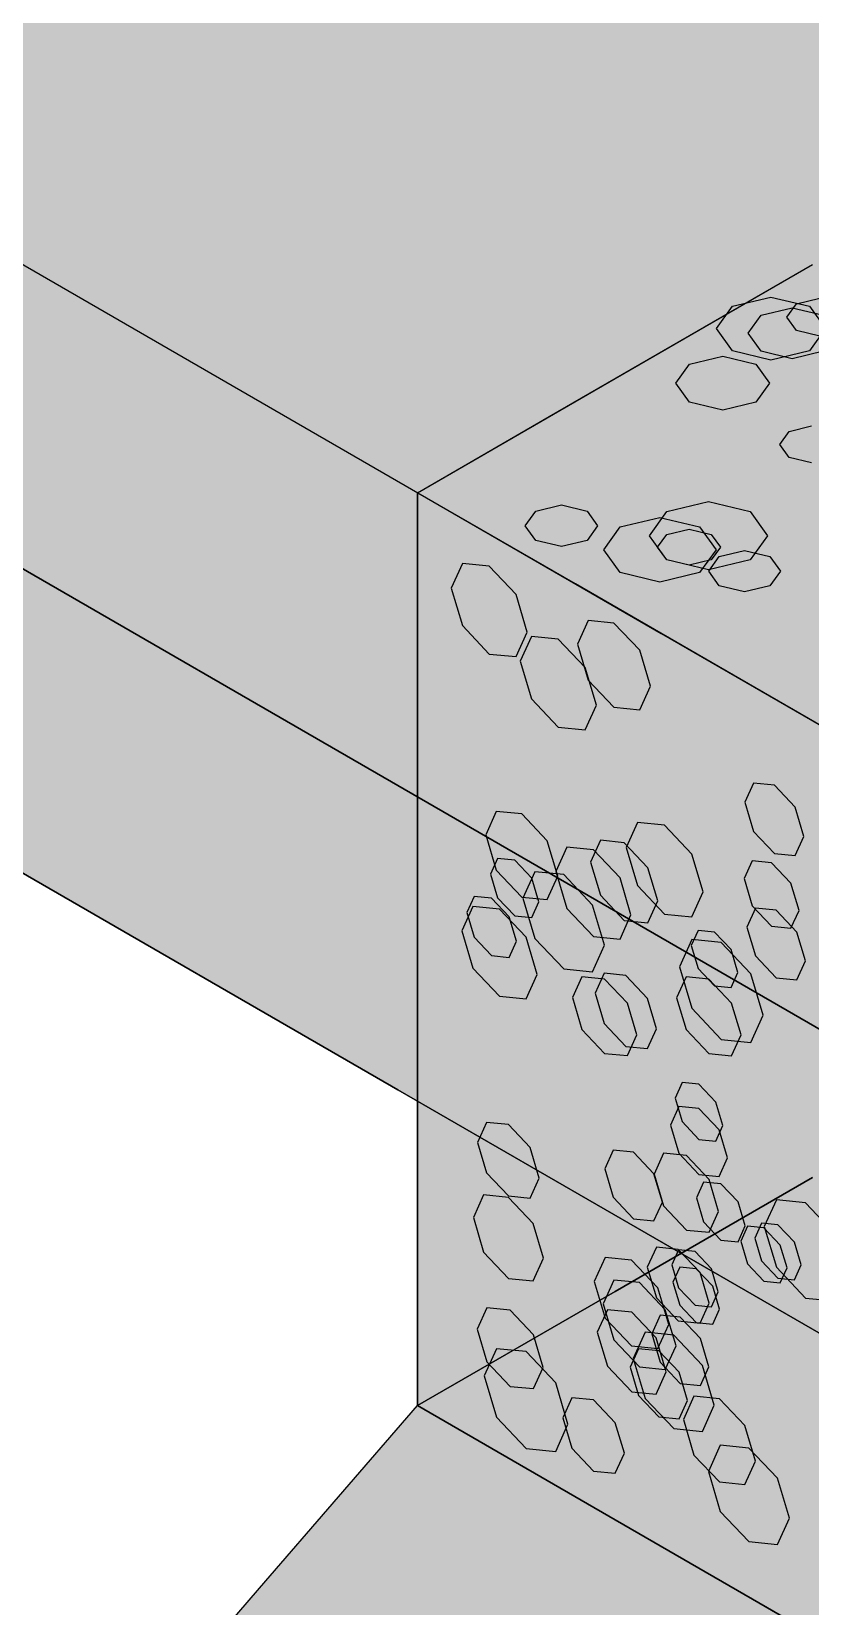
# Model space of a CAD drawing. Header units: metres. Extents: x 0 to 14.2, y 0 to 5.9.
# Drawn here: x 2.062 to 2.318, y 3.754 to 4.272 of the extents above; entities that cross this region are included whole.
import ezdxf

# ---------------------------------------------------------------- set-up
doc = ezdxf.new("R2010")
doc.units = ezdxf.units.M
doc.header["$LTSCALE"] = 0.25
doc.layers.add('ISO-ARISTAS', color=8, linetype='CONTINUOUS')
doc.layers.add('ISO-CONCRETO-SUP', color=254, linetype='CONTINUOUS', true_color=0xe8e8e8)

msp = doc.modelspace()

# ---------------------------------------------------------------- linework, layer by layer
at = {"layer": 'ISO-ARISTAS', "color": 250}
for p, q in [((2.01061, 4.22313), (2.26934, 4.07375)), ((2.01061, 4.22313), (2.26934, 4.07375)), ((2.25418, 4.1575), (2.31913, 4.195)), ((2.27583, 4.17), (2.31913, 4.195)), ((2.29276, 4.18127), (2.30544, 4.18431)), ((2.30544, 4.18431), (2.31812, 4.18127)), ((2.31387, 4.18211), (2.32155, 4.18395)), ((2.28751, 4.17395), (2.29276, 4.18127)), ((2.29793, 4.17241), (2.30218, 4.17834)), ((2.30218, 4.17834), (2.31244, 4.18079)), ((2.31069, 4.17768), (2.31387, 4.18211)), ((2.31387, 4.17325), (2.31069, 4.17768)), ((2.31244, 4.18079), (2.3227, 4.17834)), ((2.31812, 4.18127), (2.32338, 4.17395)), ((2.18274, 4.02375), (1.92401, 4.17313)), ((2.18274, 4.02375), (1.92401, 4.17313)), ((2.18274, 4.02375), (1.92401, 4.17313)), ((1.92401, 4.17313), (2.18274, 4.02375)), ((2.29276, 4.16663), (2.28751, 4.17395)), ((2.30218, 4.16649), (2.29793, 4.17241)), ((2.32155, 4.17141), (2.31387, 4.17325)), ((2.32338, 4.17395), (2.31812, 4.16663)), ((2.23253, 4.145), (2.27583, 4.17)), ((2.30544, 4.1636), (2.29276, 4.16663)), ((2.31812, 4.16663), (2.30544, 4.1636)), ((2.27419, 4.15598), (2.27869, 4.16227)), ((2.27869, 4.16227), (2.28958, 4.16487)), ((2.28958, 4.16487), (2.30046, 4.16227)), ((2.30046, 4.16227), (2.30496, 4.15598)), ((2.31244, 4.16403), (2.30218, 4.16649)), ((2.3227, 4.16649), (2.31244, 4.16403)), ((2.18923, 4.12), (2.25418, 4.1575)), ((2.27869, 4.1497), (2.27419, 4.15598)), ((2.30496, 4.15598), (2.30046, 4.1497)), ((2.28958, 4.1471), (2.27869, 4.1497)), ((2.30046, 4.1497), (2.28958, 4.1471)), ((2.18923, 4.12), (2.23253, 4.145)), ((2.31139, 4.14016), (2.31879, 4.14193)), ((2.30832, 4.13588), (2.31139, 4.14016)), ((2.31139, 4.13161), (2.30832, 4.13588)), ((2.31879, 4.12984), (2.31139, 4.13161)), ((2.18923, 4.045), (2.18923, 4.12)), ((2.24119, 4.09), (2.18923, 4.12)), ((2.24119, 4.09), (2.18923, 4.12)), ((2.18923, 4.12), (2.18923, 4.07)), ((2.22815, 4.11398), (2.23655, 4.11599)), ((2.23655, 4.11599), (2.24496, 4.11398)), ((2.27118, 4.11379), (2.2849, 4.11707)), ((2.2849, 4.11707), (2.29863, 4.11379)), ((2.22467, 4.10913), (2.22815, 4.11398)), ((2.24496, 4.11398), (2.24844, 4.10913)), ((2.25588, 4.10878), (2.26892, 4.1119)), ((2.2655, 4.10587), (2.27118, 4.11379)), ((2.26892, 4.1119), (2.28196, 4.10878)), ((2.29863, 4.11379), (2.30431, 4.10587)), ((2.22815, 4.10428), (2.22467, 4.10913)), ((2.24844, 4.10913), (2.24496, 4.10428)), ((2.25048, 4.10125), (2.25588, 4.10878)), ((2.27118, 4.09795), (2.2655, 4.10587)), ((2.26817, 4.1021), (2.27119, 4.10631)), ((2.27119, 4.10631), (2.27849, 4.10806)), ((2.27849, 4.10806), (2.28578, 4.10631)), ((2.28196, 4.10878), (2.28736, 4.10125)), ((2.28578, 4.10631), (2.2888, 4.1021)), ((2.30431, 4.10587), (2.29863, 4.09795)), ((2.23655, 4.10227), (2.22815, 4.10428)), ((2.24496, 4.10428), (2.23655, 4.10227)), ((2.25588, 4.09372), (2.25048, 4.10125)), ((2.27119, 4.0979), (2.26817, 4.1021)), ((2.28736, 4.10125), (2.28196, 4.09372)), ((2.2888, 4.1021), (2.28578, 4.0979)), ((2.28841, 4.09905), (2.29675, 4.10104)), ((2.29675, 4.10104), (2.30509, 4.09905)), ((2.20398, 4.09669), (2.20032, 4.08861)), ((2.2128, 4.09582), (2.20398, 4.09669)), ((2.22163, 4.0865), (2.2128, 4.09582)), ((2.2849, 4.09466), (2.27118, 4.09795)), ((2.27849, 4.09615), (2.27119, 4.0979)), ((2.28578, 4.0979), (2.27849, 4.09615)), ((2.29863, 4.09795), (2.2849, 4.09466)), ((2.28495, 4.09423), (2.28841, 4.09905)), ((2.28841, 4.08942), (2.28495, 4.09423)), ((2.30509, 4.09905), (2.30854, 4.09423)), ((2.30854, 4.09423), (2.30509, 4.08942)), ((2.29315, 4.06), (2.24119, 4.09)), ((2.29315, 4.06), (2.24119, 4.09)), ((2.26892, 4.0906), (2.25588, 4.09372)), ((2.28196, 4.09372), (2.26892, 4.0906)), ((2.29675, 4.08742), (2.28841, 4.08942)), ((2.30509, 4.08942), (2.29675, 4.08742)), ((2.20032, 4.08861), (2.20398, 4.07631)), ((2.22528, 4.0742), (2.22163, 4.0865)), ((2.20398, 4.07631), (2.2128, 4.06699)), ((2.22163, 4.06612), (2.22528, 4.0742)), ((2.24532, 4.078), (2.24181, 4.07025)), ((2.2538, 4.07717), (2.24532, 4.078)), ((2.26227, 4.06822), (2.2538, 4.07717)), ((2.26934, 4.07375), (2.52806, 3.92438)), ((2.26934, 4.07375), (2.52806, 3.92438)), ((2.18274, 3.92375), (1.92401, 4.07313)), ((1.92401, 4.07313), (2.18274, 3.92375)), ((2.18923, 4.07), (2.18923, 4.02)), ((2.22665, 4.07277), (2.22298, 4.06465)), ((2.23552, 4.07189), (2.22665, 4.07277)), ((2.24438, 4.06253), (2.23552, 4.07189)), ((2.24181, 4.07025), (2.24532, 4.05843)), ((2.2128, 4.06699), (2.22163, 4.06612)), ((2.22298, 4.06465), (2.22665, 4.05229)), ((2.26578, 4.05641), (2.26227, 4.06822)), ((2.24806, 4.05017), (2.24438, 4.06253)), ((2.24532, 4.05843), (2.2538, 4.04949)), ((2.34512, 4.03), (2.29315, 4.06)), ((2.34512, 4.03), (2.29315, 4.06)), ((2.26227, 4.04865), (2.26578, 4.05641)), ((2.22665, 4.05229), (2.23552, 4.04293)), ((2.24438, 4.04205), (2.24806, 4.05017)), ((2.2538, 4.04949), (2.26227, 4.04865)), ((2.18923, 3.97), (2.18923, 4.045)), ((2.23552, 4.04293), (2.24438, 4.04205)), ((2.44146, 3.87438), (2.18274, 4.02375)), ((2.44146, 3.87438), (2.18274, 4.02375)), ((2.44146, 3.87438), (2.18274, 4.02375)), ((2.18274, 4.02375), (2.44146, 3.87438)), ((2.29969, 4.02455), (2.29684, 4.01826)), ((2.30656, 4.02387), (2.29969, 4.02455)), ((2.31343, 4.01662), (2.30656, 4.02387)), ((2.18923, 4.02), (2.18923, 3.97)), ((2.29684, 4.01826), (2.29969, 4.00868)), ((2.31628, 4.00704), (2.31343, 4.01662)), ((2.21512, 4.01526), (2.21165, 4.0076)), ((2.22348, 4.01443), (2.21512, 4.01526)), ((2.23185, 4.0056), (2.22348, 4.01443)), ((2.2615, 4.01158), (2.2578, 4.00339)), ((2.27045, 4.0107), (2.2615, 4.01158)), ((2.21165, 4.0076), (2.21512, 3.99594)), ((2.2794, 4.00125), (2.27045, 4.0107)), ((2.29969, 4.00868), (2.30656, 4.00143)), ((2.31343, 4.00075), (2.31628, 4.00704)), ((2.23532, 3.99393), (2.23185, 4.0056)), ((2.23834, 4.00352), (2.23473, 3.99553)), ((2.24707, 4.00265), (2.23834, 4.00352)), ((2.24938, 4.00576), (2.24614, 3.9986)), ((2.2558, 3.99344), (2.24707, 4.00265)), ((2.25719, 4.00498), (2.24938, 4.00576)), ((2.265, 3.99673), (2.25719, 4.00498)), ((2.2578, 4.00339), (2.2615, 3.99092)), ((2.2831, 3.98878), (2.2794, 4.00125)), ((2.30656, 4.00143), (2.31343, 4.00075)), ((2.21556, 3.99979), (2.21324, 3.99466)), ((2.21512, 3.99594), (2.22348, 3.9871)), ((2.22117, 3.99923), (2.21556, 3.99979)), ((2.22677, 3.99332), (2.22117, 3.99923)), ((2.24614, 3.9986), (2.24938, 3.98771)), ((2.26824, 3.98584), (2.265, 3.99673)), ((2.29922, 3.99902), (2.29657, 3.99317)), ((2.30561, 3.99839), (2.29922, 3.99902)), ((2.312, 3.99164), (2.30561, 3.99839)), ((2.21324, 3.99466), (2.21556, 3.98685)), ((2.22779, 3.99546), (2.22386, 3.98677)), ((2.22909, 3.98551), (2.22677, 3.99332)), ((2.23728, 3.99452), (2.22779, 3.99546)), ((2.23185, 3.98627), (2.23532, 3.99393)), ((2.23473, 3.99553), (2.23834, 3.98336)), ((2.24678, 3.9845), (2.23728, 3.99452)), ((2.25941, 3.98128), (2.2558, 3.99344)), ((2.2615, 3.99092), (2.27045, 3.98148)), ((2.29657, 3.99317), (2.29922, 3.98426)), ((2.31465, 3.98273), (2.312, 3.99164)), ((2.2078, 3.98728), (2.20541, 3.98199)), ((2.21358, 3.98671), (2.2078, 3.98728)), ((2.21935, 3.98061), (2.21358, 3.98671)), ((2.21556, 3.98685), (2.22117, 3.98093)), ((2.22348, 3.9871), (2.23185, 3.98627)), ((2.22386, 3.98677), (2.22779, 3.97354)), ((2.22677, 3.98037), (2.22909, 3.98551)), ((2.24938, 3.98771), (2.25719, 3.97946)), ((2.265, 3.97869), (2.26824, 3.98584)), ((2.2794, 3.98059), (2.2831, 3.98878)), ((2.20747, 3.984), (2.20384, 3.97598)), ((2.20541, 3.98199), (2.2078, 3.97395)), ((2.21623, 3.98314), (2.20747, 3.984)), ((2.22499, 3.97389), (2.21623, 3.98314)), ((2.22174, 3.97257), (2.21935, 3.98061)), ((2.22117, 3.98093), (2.22677, 3.98037)), ((2.23834, 3.98336), (2.24707, 3.97415)), ((2.25071, 3.97127), (2.24678, 3.9845)), ((2.2558, 3.97329), (2.25941, 3.98128)), ((2.27045, 3.98148), (2.2794, 3.98059)), ((2.30032, 3.98349), (2.2975, 3.97725)), ((2.29922, 3.98426), (2.30561, 3.97751)), ((2.30713, 3.98281), (2.30032, 3.98349)), ((2.31394, 3.97562), (2.30713, 3.98281)), ((2.312, 3.97688), (2.31465, 3.98273)), ((2.20384, 3.97598), (2.20747, 3.96377)), ((2.25719, 3.97946), (2.265, 3.97869)), ((2.28148, 3.97613), (2.27924, 3.97117)), ((2.2869, 3.97559), (2.28148, 3.97613)), ((2.29232, 3.96988), (2.2869, 3.97559)), ((2.2975, 3.97725), (2.30032, 3.96776)), ((2.30561, 3.97751), (2.312, 3.97688)), ((2.31676, 3.96613), (2.31394, 3.97562)), ((2.18923, 3.895), (2.18923, 3.97)), ((2.18923, 3.97), (2.18923, 3.92)), ((2.2078, 3.97395), (2.21358, 3.96786)), ((2.21935, 3.96728), (2.22174, 3.97257)), ((2.22862, 3.96168), (2.22499, 3.97389)), ((2.22779, 3.97354), (2.23728, 3.96352)), ((2.24678, 3.96258), (2.25071, 3.97127)), ((2.24707, 3.97415), (2.2558, 3.97329)), ((2.27936, 3.97312), (2.27533, 3.9642)), ((2.27924, 3.97117), (2.28148, 3.96362)), ((2.28911, 3.97216), (2.27936, 3.97312)), ((2.29885, 3.96187), (2.28911, 3.97216)), ((2.21358, 3.96786), (2.21935, 3.96728)), ((2.29456, 3.96233), (2.29232, 3.96988)), ((2.30032, 3.96776), (2.30713, 3.96057)), ((2.31394, 3.9599), (2.31676, 3.96613)), ((2.20747, 3.96377), (2.21623, 3.95453)), ((2.22499, 3.95366), (2.22862, 3.96168)), ((2.23728, 3.96352), (2.24678, 3.96258)), ((2.24326, 3.96091), (2.24017, 3.95406)), ((2.25074, 3.96017), (2.24326, 3.96091)), ((2.25054, 3.96205), (2.24758, 3.95551)), ((2.25768, 3.96134), (2.25054, 3.96205)), ((2.25821, 3.95228), (2.25074, 3.96017)), ((2.26483, 3.9538), (2.25768, 3.96134)), ((2.27751, 3.96088), (2.27441, 3.95403)), ((2.27533, 3.9642), (2.27936, 3.95062)), ((2.28499, 3.96014), (2.27751, 3.96088)), ((2.28148, 3.96362), (2.2869, 3.9579)), ((2.29248, 3.95224), (2.28499, 3.96014)), ((2.29232, 3.95737), (2.29456, 3.96233)), ((2.30289, 3.94829), (2.29885, 3.96187)), ((2.30713, 3.96057), (2.31394, 3.9599)), ((2.21623, 3.95453), (2.22499, 3.95366)), ((2.24758, 3.95551), (2.25054, 3.94555)), ((2.2869, 3.9579), (2.29232, 3.95737)), ((2.24017, 3.95406), (2.24326, 3.94364)), ((2.26131, 3.94186), (2.25821, 3.95228)), ((2.26779, 3.94384), (2.26483, 3.9538)), ((2.27441, 3.95403), (2.27751, 3.94359)), ((2.27936, 3.95062), (2.28911, 3.94033)), ((2.29558, 3.9418), (2.29248, 3.95224)), ((2.25054, 3.94555), (2.25768, 3.93801)), ((2.29885, 3.93937), (2.30289, 3.94829)), ((2.24326, 3.94364), (2.25074, 3.93575)), ((2.25821, 3.93501), (2.26131, 3.94186)), ((2.26483, 3.9373), (2.26779, 3.94384)), ((2.27751, 3.94359), (2.28499, 3.93569)), ((2.28911, 3.94033), (2.29885, 3.93937)), ((2.29248, 3.93495), (2.29558, 3.9418)), ((2.25074, 3.93575), (2.25821, 3.93501)), ((2.25768, 3.93801), (2.26483, 3.9373)), ((2.28499, 3.93569), (2.29248, 3.93495)), ((2.44146, 3.77438), (2.18274, 3.92375)), ((2.18274, 3.92375), (2.44146, 3.77438)), ((2.27622, 3.92614), (2.27392, 3.92106)), ((2.28177, 3.92559), (2.27622, 3.92614)), ((2.28732, 3.91973), (2.28177, 3.92559)), ((2.18923, 3.92), (2.18923, 3.87)), ((2.27514, 3.91824), (2.2724, 3.91219)), ((2.27392, 3.92106), (2.27622, 3.91332)), ((2.28175, 3.91759), (2.27514, 3.91824)), ((2.28962, 3.91199), (2.28732, 3.91973)), ((2.21191, 3.91308), (2.20893, 3.9065)), ((2.21909, 3.91237), (2.21191, 3.91308)), ((2.27622, 3.91332), (2.28177, 3.90746)), ((2.28837, 3.91061), (2.28175, 3.91759)), ((2.22628, 3.90478), (2.21909, 3.91237)), ((2.2724, 3.91219), (2.27514, 3.90297)), ((2.28732, 3.90691), (2.28962, 3.91199)), ((2.29111, 3.90138), (2.28837, 3.91061)), ((2.20893, 3.9065), (2.21191, 3.89648)), ((2.22926, 3.89476), (2.22628, 3.90478)), ((2.25358, 3.9039), (2.25081, 3.89777)), ((2.26027, 3.90324), (2.25358, 3.9039)), ((2.26696, 3.89617), (2.26027, 3.90324)), ((2.27013, 3.9029), (2.26703, 3.89604)), ((2.27762, 3.90216), (2.27013, 3.9029)), ((2.27514, 3.90297), (2.28175, 3.89598)), ((2.28177, 3.90746), (2.28732, 3.90691)), ((2.25081, 3.89777), (2.25358, 3.88845)), ((2.28511, 3.89425), (2.27762, 3.90216)), ((2.28837, 3.89533), (2.29111, 3.90138)), ((2.18923, 3.82), (2.18923, 3.895)), ((2.21191, 3.89648), (2.21909, 3.88889)), ((2.22628, 3.88818), (2.22926, 3.89476)), ((2.31913, 3.895), (2.25418, 3.8575)), ((2.25418, 3.8575), (2.31913, 3.895)), ((2.26973, 3.88685), (2.26696, 3.89617)), ((2.26703, 3.89604), (2.27013, 3.8856)), ((2.28328, 3.89344), (2.28094, 3.88826)), ((2.28175, 3.89598), (2.28837, 3.89533)), ((2.28894, 3.89288), (2.28328, 3.89344)), ((2.28821, 3.88381), (2.28511, 3.89425)), ((2.2946, 3.88691), (2.28894, 3.89288)), ((2.21096, 3.88921), (2.20759, 3.88176)), ((2.21911, 3.88841), (2.21096, 3.88921)), ((2.21909, 3.88889), (2.22628, 3.88818)), ((2.22725, 3.87981), (2.21911, 3.88841)), ((2.25358, 3.88845), (2.26027, 3.88139)), ((2.28094, 3.88826), (2.28328, 3.88037)), ((2.30721, 3.88757), (2.30324, 3.8788)), ((2.31679, 3.88662), (2.30721, 3.88757)), ((2.26696, 3.88072), (2.26973, 3.88685)), ((2.27013, 3.8856), (2.27762, 3.87769)), ((2.28511, 3.87695), (2.28821, 3.88381)), ((2.29694, 3.87902), (2.2946, 3.88691)), ((2.32637, 3.87651), (2.31679, 3.88662)), ((2.20759, 3.88176), (2.21096, 3.87041)), ((2.23062, 3.86846), (2.22725, 3.87981)), ((2.26027, 3.88139), (2.26696, 3.88072)), ((2.27762, 3.87769), (2.28511, 3.87695)), ((2.28328, 3.88037), (2.28894, 3.8744)), ((2.2946, 3.87384), (2.29694, 3.87902)), ((2.29777, 3.87896), (2.29554, 3.87404)), ((2.30314, 3.87843), (2.29777, 3.87896)), ((2.30233, 3.87999), (2.3001, 3.87504)), ((2.30773, 3.87945), (2.30233, 3.87999)), ((2.30851, 3.87275), (2.30314, 3.87843)), ((2.30324, 3.8788), (2.30721, 3.86544)), ((2.31313, 3.87375), (2.30773, 3.87945)), ((2.26775, 3.87205), (2.26477, 3.86546)), ((2.27495, 3.87134), (2.26775, 3.87205)), ((2.28894, 3.8744), (2.2946, 3.87384)), ((2.29554, 3.87404), (2.29777, 3.86655)), ((2.3001, 3.87504), (2.30233, 3.86752)), ((2.31074, 3.86526), (2.30851, 3.87275)), ((2.31536, 3.86623), (2.31313, 3.87375)), ((2.18923, 3.87), (2.18923, 3.82)), ((2.21096, 3.87041), (2.21911, 3.86181)), ((2.22725, 3.86101), (2.23062, 3.86846)), ((2.25094, 3.8687), (2.24736, 3.86078)), ((2.25959, 3.86784), (2.25094, 3.8687)), ((2.26824, 3.85872), (2.25959, 3.86784)), ((2.27506, 3.87119), (2.27282, 3.86624)), ((2.28215, 3.86374), (2.27495, 3.87134)), ((2.28046, 3.87065), (2.27506, 3.87119)), ((2.28586, 3.86495), (2.28046, 3.87065)), ((2.29777, 3.86655), (2.30314, 3.86087)), ((2.30233, 3.86752), (2.30773, 3.86182)), ((2.21911, 3.86181), (2.22725, 3.86101)), ((2.25374, 3.86124), (2.25022, 3.85347)), ((2.26222, 3.8604), (2.25374, 3.86124)), ((2.26477, 3.86546), (2.26775, 3.85542)), ((2.27282, 3.86624), (2.27506, 3.85871)), ((2.27546, 3.86549), (2.27322, 3.86053)), ((2.28088, 3.86496), (2.27546, 3.86549)), ((2.2863, 3.85924), (2.28088, 3.86496)), ((2.28513, 3.8537), (2.28215, 3.86374)), ((2.2881, 3.85742), (2.28586, 3.86495)), ((2.30721, 3.86544), (2.31679, 3.85533)), ((2.30773, 3.86182), (2.31313, 3.86129)), ((2.30851, 3.86034), (2.31074, 3.86526)), ((2.31313, 3.86129), (2.31536, 3.86623)), ((2.18923, 3.82), (2.25418, 3.8575)), ((2.25418, 3.8575), (2.18923, 3.82)), ((2.24736, 3.86078), (2.25094, 3.84873)), ((2.2707, 3.85144), (2.26222, 3.8604)), ((2.27182, 3.84666), (2.26824, 3.85872)), ((2.27322, 3.86053), (2.27546, 3.85299)), ((2.27506, 3.85871), (2.28046, 3.85301)), ((2.28586, 3.85247), (2.2881, 3.85742)), ((2.28854, 3.85169), (2.2863, 3.85924)), ((2.30314, 3.86087), (2.30851, 3.86034)), ((2.21202, 3.8521), (2.20885, 3.84509)), ((2.21969, 3.85134), (2.21202, 3.8521)), ((2.22735, 3.84325), (2.21969, 3.85134)), ((2.25164, 3.8515), (2.24833, 3.84416)), ((2.25022, 3.85347), (2.25374, 3.84165)), ((2.25965, 3.8507), (2.25164, 3.8515)), ((2.26775, 3.85542), (2.27495, 3.84782)), ((2.27421, 3.83962), (2.2707, 3.85144)), ((2.27546, 3.85299), (2.28088, 3.84727)), ((2.28046, 3.85301), (2.28586, 3.85247)), ((2.28215, 3.84711), (2.28513, 3.8537)), ((2.2863, 3.84673), (2.28854, 3.85169)), ((2.31679, 3.85533), (2.32637, 3.85438)), ((2.25094, 3.84873), (2.25959, 3.8396)), ((2.26767, 3.84225), (2.25965, 3.8507)), ((2.26897, 3.8497), (2.26621, 3.8436)), ((2.26824, 3.83874), (2.27182, 3.84666)), ((2.27563, 3.84904), (2.26897, 3.8497)), ((2.27495, 3.84782), (2.28215, 3.84711)), ((2.28229, 3.84201), (2.27563, 3.84904)), ((2.28088, 3.84727), (2.2863, 3.84673)), ((2.20885, 3.84509), (2.21202, 3.83441)), ((2.23052, 3.83257), (2.22735, 3.84325)), ((2.24833, 3.84416), (2.25164, 3.833)), ((2.25374, 3.84165), (2.26222, 3.83269)), ((2.26406, 3.84408), (2.26016, 3.83547)), ((2.27347, 3.84315), (2.26406, 3.84408)), ((2.26621, 3.8436), (2.26897, 3.83432)), ((2.27098, 3.83108), (2.26767, 3.84225)), ((2.28287, 3.83322), (2.27347, 3.84315)), ((2.28505, 3.83273), (2.28229, 3.84201)), ((2.21519, 3.83869), (2.21116, 3.82977)), ((2.22493, 3.83772), (2.21519, 3.83869)), ((2.23466, 3.82744), (2.22493, 3.83772)), ((2.26189, 3.83867), (2.25914, 3.83258)), ((2.25959, 3.8396), (2.26824, 3.83874)), ((2.26016, 3.83547), (2.26406, 3.82236)), ((2.26855, 3.83802), (2.26189, 3.83867)), ((2.2752, 3.83099), (2.26855, 3.83802)), ((2.2707, 3.83185), (2.27421, 3.83962)), ((2.21202, 3.83441), (2.21969, 3.82632)), ((2.22735, 3.82556), (2.23052, 3.83257)), ((2.25164, 3.833), (2.25965, 3.82454)), ((2.25914, 3.83258), (2.26189, 3.82331)), ((2.26222, 3.83269), (2.2707, 3.83185)), ((2.26767, 3.82375), (2.27098, 3.83108)), ((2.26897, 3.83432), (2.27563, 3.82729)), ((2.27795, 3.82172), (2.2752, 3.83099)), ((2.28229, 3.82663), (2.28505, 3.83273)), ((2.28677, 3.82011), (2.28287, 3.83322)), ((2.21116, 3.82977), (2.21519, 3.8162)), ((2.21969, 3.82632), (2.22735, 3.82556)), ((2.2387, 3.81387), (2.23466, 3.82744)), ((2.27563, 3.82729), (2.28229, 3.82663)), ((2.13727, 3.76), (2.18923, 3.82)), ((2.25418, 3.7825), (2.18923, 3.82)), ((2.18923, 3.82), (2.25418, 3.7825)), ((2.18923, 3.82), (2.24119, 3.79)), ((2.23992, 3.82258), (2.23696, 3.81601)), ((2.24709, 3.82187), (2.23992, 3.82258)), ((2.25426, 3.8143), (2.24709, 3.82187)), ((2.25965, 3.82454), (2.26767, 3.82375)), ((2.26189, 3.82331), (2.26855, 3.81629)), ((2.26406, 3.82236), (2.27347, 3.81243)), ((2.2752, 3.81563), (2.27795, 3.82172)), ((2.28012, 3.82309), (2.27666, 3.81542)), ((2.2885, 3.82226), (2.28012, 3.82309)), ((2.28287, 3.8115), (2.28677, 3.82011)), ((2.29687, 3.81342), (2.2885, 3.82226)), ((2.21519, 3.8162), (2.22493, 3.80592)), ((2.23696, 3.81601), (2.23992, 3.80602)), ((2.26855, 3.81629), (2.2752, 3.81563)), ((2.27666, 3.81542), (2.28012, 3.80375)), ((2.23466, 3.80496), (2.2387, 3.81387)), ((2.25723, 3.80431), (2.25426, 3.8143)), ((2.27347, 3.81243), (2.28287, 3.8115)), ((2.30034, 3.80175), (2.29687, 3.81342)), ((2.22493, 3.80592), (2.23466, 3.80496)), ((2.23992, 3.80602), (2.24709, 3.79846)), ((2.25426, 3.79775), (2.25723, 3.80431)), ((2.28876, 3.80696), (2.28486, 3.79835)), ((2.29817, 3.80603), (2.28876, 3.80696)), ((2.30758, 3.7961), (2.29817, 3.80603)), ((2.28012, 3.80375), (2.2885, 3.79491)), ((2.29687, 3.79408), (2.30034, 3.80175)), ((2.24709, 3.79846), (2.25426, 3.79775)), ((2.28486, 3.79835), (2.28876, 3.78523)), ((2.2885, 3.79491), (2.29687, 3.79408)), ((2.31147, 3.78298), (2.30758, 3.7961)), ((2.24119, 3.79), (2.29315, 3.76)), ((2.28876, 3.78523), (2.29817, 3.7753)), ((2.31913, 3.745), (2.25418, 3.7825)), ((2.25418, 3.7825), (2.31913, 3.745)), ((2.30758, 3.77437), (2.31147, 3.78298)), ((2.29817, 3.7753), (2.30758, 3.77437)), ((2.08531, 3.7), (2.13727, 3.76)), ((2.29315, 3.76), (2.34512, 3.73))]:
    msp.add_line(p, q, dxfattribs=at)
at = {"layer": 'ISO-CONCRETO-SUP', "true_color": 0xadada8}
for points in [[(2.26934, 4.32375), (2.52806, 4.17438), (2.26934, 4.57375), (2.52806, 4.42438)], [(2.18274, 4.27375), (2.44146, 4.12438), (2.18274, 4.52375), (2.44146, 4.37438)], [(2.01061, 4.22313), (2.26934, 4.07375), (2.01061, 4.47313), (2.26934, 4.32375)], [(1.92401, 4.17313), (2.18274, 4.02375), (1.92401, 4.42313), (2.18274, 4.27375)], [(2.26934, 4.07375), (2.52806, 3.92438), (2.26934, 4.32375), (2.52806, 4.17438)], [(2.18274, 4.02375), (2.44146, 3.87438), (2.18274, 4.27375), (2.44146, 4.12438)], [(1.92401, 4.07313), (2.18274, 3.92375), (1.92401, 4.17313), (2.18274, 4.02375)], [(2.18274, 3.92375), (2.44146, 3.77438), (2.18274, 4.02375), (2.44146, 3.87438)]]:
    msp.add_solid(points, dxfattribs=at)
at = {"layer": 'ISO-CONCRETO-SUP', "true_color": 0xc0c0ba}
for points in [[(2.44363, 4.47313), (2.70235, 4.32375), (2.27042, 4.37312), (2.52915, 4.22375)], [(1.83849, 4.4225), (2.09722, 4.27313), (1.66529, 4.3225), (1.92401, 4.17313)], [(2.0117, 4.4225), (2.27042, 4.27313), (1.83849, 4.3225), (2.09722, 4.17313)], [(2.27042, 4.37312), (2.52915, 4.22375), (2.09722, 4.27313), (2.35594, 4.12375)], [(2.44363, 4.37312), (2.70235, 4.22375), (2.27042, 4.27313), (2.52915, 4.12375)], [(1.83849, 4.3225), (2.09722, 4.17313), (1.66529, 4.2225), (1.92401, 4.07313)], [(2.09722, 4.27313), (2.35594, 4.12375), (1.92401, 4.17313), (2.18274, 4.02375)], [(2.27042, 4.27313), (2.52915, 4.12375), (2.09722, 4.17313), (2.35594, 4.02375)], [(2.01061, 4.22313), (2.26934, 4.07375), (1.92401, 4.17313), (2.18274, 4.02375)], [(2.09722, 4.17313), (2.35594, 4.02375), (1.92401, 4.07313), (2.18274, 3.92375)], [(2.35594, 4.12375), (2.61467, 3.97438), (2.18274, 4.02375), (2.44146, 3.87438)], [(2.26934, 4.07375), (2.52806, 3.92438), (2.18274, 4.02375), (2.44146, 3.87438)], [(2.35594, 4.02375), (2.61467, 3.87438), (2.18274, 3.92375), (2.44146, 3.77438)]]:
    msp.add_solid(points, dxfattribs=at)
at = {"layer": 'ISO-CONCRETO-SUP', "true_color": 0x9babaf}
for points in [[(2.31913, 4.12), (2.25418, 4.0825), (2.31913, 4.195), (2.25418, 4.1575)], [(2.25418, 4.0825), (2.18923, 4.045), (2.25418, 4.1575), (2.18923, 4.12)], [(2.31913, 4.045), (2.25418, 4.0075), (2.31913, 4.12), (2.25418, 4.0825)], [(2.25418, 4.0075), (2.18923, 3.97), (2.25418, 4.0825), (2.18923, 4.045)], [(2.31913, 3.97), (2.25418, 3.9325), (2.31913, 4.045), (2.25418, 4.0075)], [(2.25418, 3.9325), (2.18923, 3.895), (2.25418, 4.0075), (2.18923, 3.97)], [(2.31913, 3.895), (2.25418, 3.8575), (2.31913, 3.97), (2.25418, 3.9325)], [(2.25418, 3.8575), (2.18923, 3.82), (2.25418, 3.9325), (2.18923, 3.895)]]:
    msp.add_solid(points, dxfattribs=at)
at = {"layer": 'ISO-CONCRETO-SUP', "true_color": 0x645f58}
for points in [[(2.31913, 4.195), (2.3711, 4.165), (2.27583, 4.17), (2.32779, 4.14)], [(2.27583, 4.17), (2.32779, 4.14), (2.23253, 4.145), (2.28449, 4.115)], [(2.23253, 4.145), (2.28449, 4.115), (2.18923, 4.12), (2.24119, 4.09)], [(2.32779, 4.14), (2.37976, 4.11), (2.28449, 4.115), (2.33645, 4.085)], [(2.28449, 4.115), (2.33645, 4.085), (2.24119, 4.09), (2.29315, 4.06)], [(2.33645, 4.085), (2.38842, 4.055), (2.29315, 4.06), (2.34512, 4.03)]]:
    msp.add_solid(points, dxfattribs=at)
at = {"layer": 'ISO-CONCRETO-SUP', "true_color": 0xa89f8e}
for points in [[(2.29276, 4.16663), (2.29276, 4.18127), (2.30544, 4.18431)], [(2.29276, 4.16663), (2.30544, 4.18431), (2.31812, 4.18127)], [(2.29276, 4.16663), (2.28751, 4.17395), (2.29276, 4.18127)], [(2.29276, 4.16663), (2.31812, 4.18127), (2.32338, 4.17395)], [(2.29276, 4.16663), (2.32338, 4.17395), (2.31812, 4.16663)], [(2.29276, 4.16663), (2.31812, 4.16663), (2.30544, 4.1636)], [(2.27119, 4.0979), (2.26817, 4.1021), (2.27119, 4.10631)], [(2.27119, 4.0979), (2.27119, 4.10631), (2.27849, 4.10806)], [(2.27119, 4.0979), (2.27849, 4.10806), (2.28578, 4.10631)], [(2.27119, 4.0979), (2.28578, 4.10631), (2.2888, 4.1021)], [(2.27119, 4.0979), (2.2888, 4.1021), (2.28578, 4.0979)], [(2.27119, 4.0979), (2.28578, 4.0979), (2.27849, 4.09615)]]:
    msp.add_solid(points, dxfattribs=at)
at = {"layer": 'ISO-CONCRETO-SUP', "true_color": 0x867d70}
for points in [[(2.31387, 4.17325), (2.31387, 4.18211), (2.32155, 4.18395)], [(2.31387, 4.17325), (2.32155, 4.18395), (2.32922, 4.18211)], [(2.31387, 4.17325), (2.31069, 4.17768), (2.31387, 4.18211)], [(2.31387, 4.17325), (2.32922, 4.18211), (2.3324, 4.17768)], [(2.31387, 4.17325), (2.3324, 4.17768), (2.32922, 4.17325)], [(2.31387, 4.17325), (2.32922, 4.17325), (2.32155, 4.17141)], [(2.28841, 4.08942), (2.28841, 4.09905), (2.29675, 4.10104)], [(2.28841, 4.08942), (2.29675, 4.10104), (2.30509, 4.09905)], [(2.28841, 4.08942), (2.28495, 4.09423), (2.28841, 4.09905)], [(2.28841, 4.08942), (2.30509, 4.09905), (2.30854, 4.09423)], [(2.28841, 4.08942), (2.30854, 4.09423), (2.30509, 4.08942)], [(2.28841, 4.08942), (2.30509, 4.08942), (2.29675, 4.08742)]]:
    msp.add_solid(points, dxfattribs=at)
at = {"layer": 'ISO-CONCRETO-SUP', "true_color": 0x9a917f}
for points in [[(2.30218, 4.16649), (2.29793, 4.17241), (2.30218, 4.17834)], [(2.30218, 4.16649), (2.30218, 4.17834), (2.31244, 4.18079)], [(2.30218, 4.16649), (2.31244, 4.18079), (2.3227, 4.17834)], [(2.30218, 4.16649), (2.3227, 4.17834), (2.32695, 4.17241)], [(2.30218, 4.16649), (2.32695, 4.17241), (2.3227, 4.16649)], [(2.30218, 4.16649), (2.3227, 4.16649), (2.31244, 4.16403)], [(2.31139, 4.13161), (2.31139, 4.14016), (2.31879, 4.14193)], [(2.31139, 4.13161), (2.31879, 4.14193), (2.32619, 4.14016)], [(2.31139, 4.13161), (2.30832, 4.13588), (2.31139, 4.14016)], [(2.31139, 4.13161), (2.32619, 4.14016), (2.32926, 4.13588)], [(2.31139, 4.13161), (2.32926, 4.13588), (2.32619, 4.13161)], [(2.31139, 4.13161), (2.32619, 4.13161), (2.31879, 4.12984)]]:
    msp.add_solid(points, dxfattribs=at)
at = {"layer": 'ISO-CONCRETO-SUP', "true_color": 0x736d64}
for points in [[(2.27869, 4.1497), (2.27419, 4.15598), (2.27869, 4.16227)], [(2.27869, 4.1497), (2.27869, 4.16227), (2.28958, 4.16487)], [(2.27869, 4.1497), (2.28958, 4.16487), (2.30046, 4.16227)], [(2.27869, 4.1497), (2.30046, 4.16227), (2.30496, 4.15598)], [(2.27869, 4.1497), (2.30496, 4.15598), (2.30046, 4.1497)], [(2.27869, 4.1497), (2.30046, 4.1497), (2.28958, 4.1471)], [(2.22815, 4.10428), (2.22815, 4.11398), (2.23655, 4.11599)], [(2.22815, 4.10428), (2.23655, 4.11599), (2.24496, 4.11398)], [(2.27118, 4.09795), (2.27118, 4.11379), (2.2849, 4.11707)], [(2.27118, 4.09795), (2.2849, 4.11707), (2.29863, 4.11379)], [(2.22815, 4.10428), (2.22467, 4.10913), (2.22815, 4.11398)], [(2.22815, 4.10428), (2.24496, 4.11398), (2.24844, 4.10913)], [(2.27118, 4.09795), (2.2655, 4.10587), (2.27118, 4.11379)], [(2.27118, 4.09795), (2.29863, 4.11379), (2.30431, 4.10587)], [(2.22815, 4.10428), (2.24844, 4.10913), (2.24496, 4.10428)], [(2.27118, 4.09795), (2.30431, 4.10587), (2.29863, 4.09795)], [(2.22815, 4.10428), (2.24496, 4.10428), (2.23655, 4.10227)], [(2.27118, 4.09795), (2.29863, 4.09795), (2.2849, 4.09466)]]:
    msp.add_solid(points, dxfattribs=at)
at = {"layer": 'ISO-CONCRETO-SUP', "true_color": 0x5a554f}
for points in [[(2.18923, 4.07), (2.24119, 4.04), (2.18923, 4.12), (2.24119, 4.09)], [(2.24119, 4.04), (2.29315, 4.01), (2.24119, 4.09), (2.29315, 4.06)], [(2.18923, 4.02), (2.24119, 3.99), (2.18923, 4.07), (2.24119, 4.04)], [(2.29315, 4.01), (2.34512, 3.98), (2.29315, 4.06), (2.34512, 4.03)], [(2.24119, 3.99), (2.29315, 3.96), (2.24119, 4.04), (2.29315, 4.01)], [(2.18923, 3.97), (2.24119, 3.94), (2.18923, 4.02), (2.24119, 3.99)], [(2.29315, 3.96), (2.34512, 3.93), (2.29315, 4.01), (2.34512, 3.98)], [(2.24119, 3.94), (2.29315, 3.91), (2.24119, 3.99), (2.29315, 3.96)], [(2.18923, 3.92), (2.24119, 3.89), (2.18923, 3.97), (2.24119, 3.94)], [(2.29315, 3.91), (2.34512, 3.88), (2.29315, 3.96), (2.34512, 3.93)], [(2.24119, 3.89), (2.29315, 3.86), (2.24119, 3.94), (2.29315, 3.91)], [(2.18923, 3.87), (2.24119, 3.84), (2.18923, 3.92), (2.24119, 3.89)], [(2.29315, 3.86), (2.34512, 3.83), (2.29315, 3.91), (2.34512, 3.88)], [(2.24119, 3.84), (2.29315, 3.81), (2.24119, 3.89), (2.29315, 3.86)], [(2.18923, 3.82), (2.24119, 3.79), (2.18923, 3.87), (2.24119, 3.84)], [(2.29315, 3.81), (2.34512, 3.78), (2.29315, 3.86), (2.34512, 3.83)], [(2.24119, 3.79), (2.29315, 3.76), (2.24119, 3.84), (2.29315, 3.81)], [(2.29315, 3.76), (2.34512, 3.73), (2.29315, 3.81), (2.34512, 3.78)]]:
    msp.add_solid(points, dxfattribs=at)
at = {"layer": 'ISO-CONCRETO-SUP', "true_color": 0x8f8679}
for points in [[(2.25588, 4.09372), (2.25588, 4.10878), (2.26892, 4.1119)], [(2.25588, 4.09372), (2.26892, 4.1119), (2.28196, 4.10878)], [(2.25588, 4.09372), (2.25048, 4.10125), (2.25588, 4.10878)], [(2.25588, 4.09372), (2.28196, 4.10878), (2.28736, 4.10125)], [(2.25588, 4.09372), (2.28736, 4.10125), (2.28196, 4.09372)], [(2.25588, 4.09372), (2.28196, 4.09372), (2.26892, 4.0906)]]:
    msp.add_solid(points, dxfattribs=at)
at = {"layer": 'ISO-CONCRETO-SUP', "true_color": 0x989080}
for points in [[(2.20032, 4.08861), (2.2128, 4.09582), (2.20398, 4.09669)], [(2.20032, 4.08861), (2.22163, 4.0865), (2.2128, 4.09582)], [(2.20032, 4.08861), (2.20398, 4.07631), (2.2128, 4.06699)], [(2.20032, 4.08861), (2.2128, 4.06699), (2.22163, 4.06612)], [(2.20032, 4.08861), (2.22163, 4.06612), (2.22528, 4.0742)], [(2.20032, 4.08861), (2.22528, 4.0742), (2.22163, 4.0865)], [(2.23473, 3.99553), (2.24707, 4.00265), (2.23834, 4.00352)], [(2.23473, 3.99553), (2.2558, 3.99344), (2.24707, 4.00265)], [(2.21324, 3.99466), (2.22117, 3.99923), (2.21556, 3.99979)], [(2.21324, 3.99466), (2.22677, 3.99332), (2.22117, 3.99923)], [(2.21324, 3.99466), (2.21556, 3.98685), (2.22117, 3.98093)], [(2.21324, 3.99466), (2.22117, 3.98093), (2.22677, 3.98037)], [(2.21324, 3.99466), (2.22677, 3.98037), (2.22909, 3.98551)], [(2.21324, 3.99466), (2.22909, 3.98551), (2.22677, 3.99332)], [(2.23473, 3.99553), (2.23834, 3.98336), (2.24707, 3.97415)], [(2.23473, 3.99553), (2.24707, 3.97415), (2.2558, 3.97329)], [(2.23473, 3.99553), (2.2558, 3.97329), (2.25941, 3.98128)], [(2.23473, 3.99553), (2.25941, 3.98128), (2.2558, 3.99344)], [(2.27924, 3.97117), (2.2869, 3.97559), (2.28148, 3.97613)], [(2.27924, 3.97117), (2.29232, 3.96988), (2.2869, 3.97559)], [(2.27924, 3.97117), (2.28148, 3.96362), (2.2869, 3.9579)], [(2.27924, 3.97117), (2.2869, 3.9579), (2.29232, 3.95737)], [(2.27924, 3.97117), (2.29232, 3.95737), (2.29456, 3.96233)], [(2.27924, 3.97117), (2.29456, 3.96233), (2.29232, 3.96988)], [(2.27441, 3.95403), (2.28499, 3.96014), (2.27751, 3.96088)], [(2.27441, 3.95403), (2.29248, 3.95224), (2.28499, 3.96014)], [(2.27441, 3.95403), (2.27751, 3.94359), (2.28499, 3.93569)], [(2.27441, 3.95403), (2.28499, 3.93569), (2.29248, 3.93495)], [(2.27441, 3.95403), (2.29248, 3.93495), (2.29558, 3.9418)], [(2.27441, 3.95403), (2.29558, 3.9418), (2.29248, 3.95224)], [(2.20885, 3.84509), (2.21969, 3.85134), (2.21202, 3.8521)], [(2.20885, 3.84509), (2.22735, 3.84325), (2.21969, 3.85134)], [(2.20885, 3.84509), (2.21202, 3.83441), (2.21969, 3.82632)], [(2.20885, 3.84509), (2.21969, 3.82632), (2.22735, 3.82556)], [(2.20885, 3.84509), (2.22735, 3.82556), (2.23052, 3.83257)], [(2.20885, 3.84509), (2.23052, 3.83257), (2.22735, 3.84325)], [(2.21116, 3.82977), (2.22493, 3.83772), (2.21519, 3.83869)], [(2.21116, 3.82977), (2.23466, 3.82744), (2.22493, 3.83772)], [(2.21116, 3.82977), (2.21519, 3.8162), (2.22493, 3.80592)], [(2.21116, 3.82977), (2.22493, 3.80592), (2.23466, 3.80496)], [(2.21116, 3.82977), (2.23466, 3.80496), (2.2387, 3.81387)], [(2.21116, 3.82977), (2.2387, 3.81387), (2.23466, 3.82744)], [(2.28486, 3.79835), (2.29817, 3.80603), (2.28876, 3.80696)], [(2.28486, 3.79835), (2.30758, 3.7961), (2.29817, 3.80603)], [(2.28486, 3.79835), (2.28876, 3.78523), (2.29817, 3.7753)], [(2.28486, 3.79835), (2.29817, 3.7753), (2.30758, 3.77437)], [(2.28486, 3.79835), (2.30758, 3.77437), (2.31147, 3.78298)], [(2.28486, 3.79835), (2.31147, 3.78298), (2.30758, 3.7961)]]:
    msp.add_solid(points, dxfattribs=at)
at = {"layer": 'ISO-CONCRETO-SUP', "true_color": 0x81796d}
for points in [[(2.24181, 4.07025), (2.2538, 4.07717), (2.24532, 4.078)], [(2.24181, 4.07025), (2.26227, 4.06822), (2.2538, 4.07717)], [(2.24181, 4.07025), (2.24532, 4.05843), (2.2538, 4.04949)], [(2.24181, 4.07025), (2.2538, 4.04949), (2.26227, 4.04865)], [(2.24181, 4.07025), (2.26227, 4.04865), (2.26578, 4.05641)], [(2.24181, 4.07025), (2.26578, 4.05641), (2.26227, 4.06822)], [(2.28094, 3.88826), (2.28894, 3.89288), (2.28328, 3.89344)], [(2.28094, 3.88826), (2.2946, 3.88691), (2.28894, 3.89288)], [(2.28094, 3.88826), (2.28328, 3.88037), (2.28894, 3.8744)], [(2.28094, 3.88826), (2.28894, 3.8744), (2.2946, 3.87384)], [(2.28094, 3.88826), (2.2946, 3.87384), (2.29694, 3.87902)], [(2.28094, 3.88826), (2.29694, 3.87902), (2.2946, 3.88691)], [(2.30324, 3.8788), (2.31679, 3.88662), (2.30721, 3.88757)], [(2.30324, 3.8788), (2.32637, 3.87651), (2.31679, 3.88662)], [(2.3001, 3.87504), (2.30773, 3.87945), (2.30233, 3.87999)], [(2.3001, 3.87504), (2.31313, 3.87375), (2.30773, 3.87945)], [(2.30324, 3.8788), (2.30721, 3.86544), (2.31679, 3.85533)], [(2.30324, 3.8788), (2.31679, 3.85533), (2.32637, 3.85438)], [(2.30324, 3.8788), (2.32637, 3.85438), (2.33034, 3.86315)], [(2.30324, 3.8788), (2.33034, 3.86315), (2.32637, 3.87651)], [(2.3001, 3.87504), (2.30233, 3.86752), (2.30773, 3.86182)], [(2.3001, 3.87504), (2.30773, 3.86182), (2.31313, 3.86129)], [(2.3001, 3.87504), (2.31313, 3.86129), (2.31536, 3.86623)], [(2.3001, 3.87504), (2.31536, 3.86623), (2.31313, 3.87375)], [(2.24736, 3.86078), (2.25959, 3.86784), (2.25094, 3.8687)], [(2.24736, 3.86078), (2.26824, 3.85872), (2.25959, 3.86784)], [(2.24736, 3.86078), (2.25094, 3.84873), (2.25959, 3.8396)], [(2.24736, 3.86078), (2.25959, 3.8396), (2.26824, 3.83874)], [(2.24736, 3.86078), (2.26824, 3.83874), (2.27182, 3.84666)], [(2.24736, 3.86078), (2.27182, 3.84666), (2.26824, 3.85872)], [(2.26621, 3.8436), (2.27563, 3.84904), (2.26897, 3.8497)], [(2.26621, 3.8436), (2.28229, 3.84201), (2.27563, 3.84904)], [(2.26621, 3.8436), (2.26897, 3.83432), (2.27563, 3.82729)], [(2.26621, 3.8436), (2.27563, 3.82729), (2.28229, 3.82663)], [(2.26621, 3.8436), (2.28229, 3.82663), (2.28505, 3.83273)], [(2.26621, 3.8436), (2.28505, 3.83273), (2.28229, 3.84201)], [(2.27666, 3.81542), (2.2885, 3.82226), (2.28012, 3.82309)], [(2.27666, 3.81542), (2.29687, 3.81342), (2.2885, 3.82226)], [(2.27666, 3.81542), (2.28012, 3.80375), (2.2885, 3.79491)], [(2.27666, 3.81542), (2.2885, 3.79491), (2.29687, 3.79408)], [(2.27666, 3.81542), (2.29687, 3.79408), (2.30034, 3.80175)], [(2.27666, 3.81542), (2.30034, 3.80175), (2.29687, 3.81342)]]:
    msp.add_solid(points, dxfattribs=at)
at = {"layer": 'ISO-CONCRETO-SUP', "true_color": 0x8b8373}
for points in [[(2.22298, 4.06465), (2.23552, 4.07189), (2.22665, 4.07277)], [(2.22298, 4.06465), (2.24438, 4.06253), (2.23552, 4.07189)], [(2.22298, 4.06465), (2.22665, 4.05229), (2.23552, 4.04293)], [(2.22298, 4.06465), (2.23552, 4.04293), (2.24438, 4.04205)], [(2.22298, 4.06465), (2.24438, 4.04205), (2.24806, 4.05017)], [(2.22298, 4.06465), (2.24806, 4.05017), (2.24438, 4.06253)], [(2.21165, 4.0076), (2.22348, 4.01443), (2.21512, 4.01526)], [(2.21165, 4.0076), (2.23185, 4.0056), (2.22348, 4.01443)], [(2.2578, 4.00339), (2.27045, 4.0107), (2.2615, 4.01158)], [(2.21165, 4.0076), (2.21512, 3.99594), (2.22348, 3.9871)], [(2.21165, 4.0076), (2.22348, 3.9871), (2.23185, 3.98627)], [(2.21165, 4.0076), (2.23185, 3.98627), (2.23532, 3.99393)], [(2.21165, 4.0076), (2.23532, 3.99393), (2.23185, 4.0056)], [(2.2578, 4.00339), (2.2794, 4.00125), (2.27045, 4.0107)], [(2.24614, 3.9986), (2.25719, 4.00498), (2.24938, 4.00576)], [(2.24614, 3.9986), (2.265, 3.99673), (2.25719, 4.00498)], [(2.2578, 4.00339), (2.2615, 3.99092), (2.27045, 3.98148)], [(2.2578, 4.00339), (2.27045, 3.98148), (2.2794, 3.98059)], [(2.2578, 4.00339), (2.2794, 3.98059), (2.2831, 3.98878)], [(2.2578, 4.00339), (2.2831, 3.98878), (2.2794, 4.00125)], [(2.24614, 3.9986), (2.24938, 3.98771), (2.25719, 3.97946)], [(2.24614, 3.9986), (2.25719, 3.97946), (2.265, 3.97869)], [(2.24614, 3.9986), (2.265, 3.97869), (2.26824, 3.98584)], [(2.24614, 3.9986), (2.26824, 3.98584), (2.265, 3.99673)], [(2.20541, 3.98199), (2.21358, 3.98671), (2.2078, 3.98728)], [(2.20541, 3.98199), (2.21935, 3.98061), (2.21358, 3.98671)], [(2.20541, 3.98199), (2.2078, 3.97395), (2.21358, 3.96786)], [(2.20541, 3.98199), (2.21358, 3.96786), (2.21935, 3.96728)], [(2.20541, 3.98199), (2.21935, 3.96728), (2.22174, 3.97257)], [(2.20541, 3.98199), (2.22174, 3.97257), (2.21935, 3.98061)], [(2.2975, 3.97725), (2.30713, 3.98281), (2.30032, 3.98349)], [(2.2975, 3.97725), (2.31394, 3.97562), (2.30713, 3.98281)], [(2.2975, 3.97725), (2.30032, 3.96776), (2.30713, 3.96057)], [(2.2975, 3.97725), (2.30713, 3.96057), (2.31394, 3.9599)], [(2.2975, 3.97725), (2.31394, 3.9599), (2.31676, 3.96613)], [(2.2975, 3.97725), (2.31676, 3.96613), (2.31394, 3.97562)], [(2.24017, 3.95406), (2.25074, 3.96017), (2.24326, 3.96091)], [(2.24017, 3.95406), (2.25821, 3.95228), (2.25074, 3.96017)], [(2.24017, 3.95406), (2.24326, 3.94364), (2.25074, 3.93575)], [(2.24017, 3.95406), (2.25074, 3.93575), (2.25821, 3.93501)], [(2.24017, 3.95406), (2.25821, 3.93501), (2.26131, 3.94186)], [(2.24017, 3.95406), (2.26131, 3.94186), (2.25821, 3.95228)], [(2.27282, 3.86624), (2.28046, 3.87065), (2.27506, 3.87119)], [(2.27282, 3.86624), (2.28586, 3.86495), (2.28046, 3.87065)], [(2.27282, 3.86624), (2.27506, 3.85871), (2.28046, 3.85301)], [(2.27282, 3.86624), (2.28046, 3.85301), (2.28586, 3.85247)], [(2.27282, 3.86624), (2.28586, 3.85247), (2.2881, 3.85742)], [(2.27282, 3.86624), (2.2881, 3.85742), (2.28586, 3.86495)], [(2.24833, 3.84416), (2.25965, 3.8507), (2.25164, 3.8515)], [(2.24833, 3.84416), (2.26767, 3.84225), (2.25965, 3.8507)], [(2.24833, 3.84416), (2.25164, 3.833), (2.25965, 3.82454)], [(2.24833, 3.84416), (2.25965, 3.82454), (2.26767, 3.82375)], [(2.24833, 3.84416), (2.26767, 3.82375), (2.27098, 3.83108)], [(2.24833, 3.84416), (2.27098, 3.83108), (2.26767, 3.84225)]]:
    msp.add_solid(points, dxfattribs=at)
at = {"layer": 'ISO-CONCRETO-SUP', "true_color": 0x67625a}
for points in [[(2.29684, 4.01826), (2.30656, 4.02387), (2.29969, 4.02455)], [(2.29684, 4.01826), (2.31343, 4.01662), (2.30656, 4.02387)], [(2.29684, 4.01826), (2.29969, 4.00868), (2.30656, 4.00143)], [(2.29684, 4.01826), (2.30656, 4.00143), (2.31343, 4.00075)], [(2.29684, 4.01826), (2.31343, 4.00075), (2.31628, 4.00704)], [(2.29684, 4.01826), (2.31628, 4.00704), (2.31343, 4.01662)], [(2.29657, 3.99317), (2.30561, 3.99839), (2.29922, 3.99902)], [(2.29657, 3.99317), (2.312, 3.99164), (2.30561, 3.99839)], [(2.22386, 3.98677), (2.23728, 3.99452), (2.22779, 3.99546)], [(2.22386, 3.98677), (2.24678, 3.9845), (2.23728, 3.99452)], [(2.29657, 3.99317), (2.29922, 3.98426), (2.30561, 3.97751)], [(2.29657, 3.99317), (2.30561, 3.97751), (2.312, 3.97688)], [(2.29657, 3.99317), (2.312, 3.97688), (2.31465, 3.98273)], [(2.29657, 3.99317), (2.31465, 3.98273), (2.312, 3.99164)], [(2.22386, 3.98677), (2.22779, 3.97354), (2.23728, 3.96352)], [(2.22386, 3.98677), (2.23728, 3.96352), (2.24678, 3.96258)], [(2.22386, 3.98677), (2.24678, 3.96258), (2.25071, 3.97127)], [(2.22386, 3.98677), (2.25071, 3.97127), (2.24678, 3.9845)], [(2.27533, 3.9642), (2.28911, 3.97216), (2.27936, 3.97312)], [(2.27533, 3.9642), (2.29885, 3.96187), (2.28911, 3.97216)], [(2.27533, 3.9642), (2.27936, 3.95062), (2.28911, 3.94033)], [(2.27533, 3.9642), (2.28911, 3.94033), (2.29885, 3.93937)], [(2.27533, 3.9642), (2.29885, 3.93937), (2.30289, 3.94829)], [(2.27533, 3.9642), (2.30289, 3.94829), (2.29885, 3.96187)], [(2.2724, 3.91219), (2.28175, 3.91759), (2.27514, 3.91824)], [(2.2724, 3.91219), (2.28837, 3.91061), (2.28175, 3.91759)], [(2.2724, 3.91219), (2.27514, 3.90297), (2.28175, 3.89598)], [(2.2724, 3.91219), (2.28175, 3.89598), (2.28837, 3.89533)], [(2.2724, 3.91219), (2.28837, 3.89533), (2.29111, 3.90138)], [(2.2724, 3.91219), (2.29111, 3.90138), (2.28837, 3.91061)], [(2.25081, 3.89777), (2.26027, 3.90324), (2.25358, 3.9039)], [(2.25081, 3.89777), (2.26696, 3.89617), (2.26027, 3.90324)], [(2.26703, 3.89604), (2.27762, 3.90216), (2.27013, 3.9029)], [(2.25081, 3.89777), (2.25358, 3.88845), (2.26027, 3.88139)], [(2.25081, 3.89777), (2.26027, 3.88139), (2.26696, 3.88072)], [(2.25081, 3.89777), (2.26696, 3.88072), (2.26973, 3.88685)], [(2.25081, 3.89777), (2.26973, 3.88685), (2.26696, 3.89617)], [(2.26703, 3.89604), (2.28511, 3.89425), (2.27762, 3.90216)], [(2.26703, 3.89604), (2.27013, 3.8856), (2.27762, 3.87769)], [(2.26703, 3.89604), (2.27762, 3.87769), (2.28511, 3.87695)], [(2.26703, 3.89604), (2.28511, 3.87695), (2.28821, 3.88381)], [(2.26703, 3.89604), (2.28821, 3.88381), (2.28511, 3.89425)], [(2.29554, 3.87404), (2.30314, 3.87843), (2.29777, 3.87896)], [(2.29554, 3.87404), (2.30851, 3.87275), (2.30314, 3.87843)], [(2.26477, 3.86546), (2.27495, 3.87134), (2.26775, 3.87205)], [(2.29554, 3.87404), (2.29777, 3.86655), (2.30314, 3.86087)], [(2.29554, 3.87404), (2.30314, 3.86087), (2.30851, 3.86034)], [(2.29554, 3.87404), (2.30851, 3.86034), (2.31074, 3.86526)], [(2.29554, 3.87404), (2.31074, 3.86526), (2.30851, 3.87275)], [(2.26477, 3.86546), (2.28215, 3.86374), (2.27495, 3.87134)], [(2.25022, 3.85347), (2.26222, 3.8604), (2.25374, 3.86124)], [(2.26477, 3.86546), (2.26775, 3.85542), (2.27495, 3.84782)], [(2.26477, 3.86546), (2.27495, 3.84782), (2.28215, 3.84711)], [(2.26477, 3.86546), (2.28215, 3.84711), (2.28513, 3.8537)], [(2.26477, 3.86546), (2.28513, 3.8537), (2.28215, 3.86374)], [(2.27322, 3.86053), (2.28088, 3.86496), (2.27546, 3.86549)], [(2.27322, 3.86053), (2.2863, 3.85924), (2.28088, 3.86496)], [(2.25022, 3.85347), (2.2707, 3.85144), (2.26222, 3.8604)], [(2.27322, 3.86053), (2.27546, 3.85299), (2.28088, 3.84727)], [(2.27322, 3.86053), (2.28088, 3.84727), (2.2863, 3.84673)], [(2.27322, 3.86053), (2.2863, 3.84673), (2.28854, 3.85169)], [(2.27322, 3.86053), (2.28854, 3.85169), (2.2863, 3.85924)], [(2.25022, 3.85347), (2.25374, 3.84165), (2.26222, 3.83269)], [(2.25022, 3.85347), (2.26222, 3.83269), (2.2707, 3.83185)], [(2.25022, 3.85347), (2.2707, 3.83185), (2.27421, 3.83962)], [(2.25022, 3.85347), (2.27421, 3.83962), (2.2707, 3.85144)], [(2.25914, 3.83258), (2.26855, 3.83802), (2.26189, 3.83867)], [(2.25914, 3.83258), (2.2752, 3.83099), (2.26855, 3.83802)], [(2.25914, 3.83258), (2.26189, 3.82331), (2.26855, 3.81629)], [(2.25914, 3.83258), (2.26855, 3.81629), (2.2752, 3.81563)], [(2.25914, 3.83258), (2.2752, 3.81563), (2.27795, 3.82172)], [(2.25914, 3.83258), (2.27795, 3.82172), (2.2752, 3.83099)]]:
    msp.add_solid(points, dxfattribs=at)
at = {"layer": 'ISO-CONCRETO-SUP', "true_color": 0x797165}
for points in [[(2.20384, 3.97598), (2.21623, 3.98314), (2.20747, 3.984)], [(2.20384, 3.97598), (2.22499, 3.97389), (2.21623, 3.98314)], [(2.20384, 3.97598), (2.20747, 3.96377), (2.21623, 3.95453)], [(2.20384, 3.97598), (2.21623, 3.95453), (2.22499, 3.95366)], [(2.20384, 3.97598), (2.22499, 3.95366), (2.22862, 3.96168)], [(2.20384, 3.97598), (2.22862, 3.96168), (2.22499, 3.97389)], [(2.24758, 3.95551), (2.25768, 3.96134), (2.25054, 3.96205)], [(2.24758, 3.95551), (2.26483, 3.9538), (2.25768, 3.96134)], [(2.24758, 3.95551), (2.25054, 3.94555), (2.25768, 3.93801)], [(2.24758, 3.95551), (2.25768, 3.93801), (2.26483, 3.9373)], [(2.24758, 3.95551), (2.26483, 3.9373), (2.26779, 3.94384)], [(2.24758, 3.95551), (2.26779, 3.94384), (2.26483, 3.9538)], [(2.27392, 3.92106), (2.28177, 3.92559), (2.27622, 3.92614)], [(2.27392, 3.92106), (2.28732, 3.91973), (2.28177, 3.92559)], [(2.27392, 3.92106), (2.27622, 3.91332), (2.28177, 3.90746)], [(2.27392, 3.92106), (2.28177, 3.90746), (2.28732, 3.90691)], [(2.27392, 3.92106), (2.28732, 3.90691), (2.28962, 3.91199)], [(2.27392, 3.92106), (2.28962, 3.91199), (2.28732, 3.91973)], [(2.20893, 3.9065), (2.21909, 3.91237), (2.21191, 3.91308)], [(2.20893, 3.9065), (2.22628, 3.90478), (2.21909, 3.91237)], [(2.20893, 3.9065), (2.21191, 3.89648), (2.21909, 3.88889)], [(2.20893, 3.9065), (2.21909, 3.88889), (2.22628, 3.88818)], [(2.20893, 3.9065), (2.22628, 3.88818), (2.22926, 3.89476)], [(2.20893, 3.9065), (2.22926, 3.89476), (2.22628, 3.90478)], [(2.20759, 3.88176), (2.21911, 3.88841), (2.21096, 3.88921)], [(2.20759, 3.88176), (2.22725, 3.87981), (2.21911, 3.88841)], [(2.20759, 3.88176), (2.21096, 3.87041), (2.21911, 3.86181)], [(2.20759, 3.88176), (2.21911, 3.86181), (2.22725, 3.86101)], [(2.20759, 3.88176), (2.22725, 3.86101), (2.23062, 3.86846)], [(2.20759, 3.88176), (2.23062, 3.86846), (2.22725, 3.87981)], [(2.26016, 3.83547), (2.27347, 3.84315), (2.26406, 3.84408)], [(2.26016, 3.83547), (2.28287, 3.83322), (2.27347, 3.84315)], [(2.26016, 3.83547), (2.26406, 3.82236), (2.27347, 3.81243)], [(2.26016, 3.83547), (2.27347, 3.81243), (2.28287, 3.8115)], [(2.26016, 3.83547), (2.28287, 3.8115), (2.28677, 3.82011)], [(2.26016, 3.83547), (2.28677, 3.82011), (2.28287, 3.83322)], [(2.23696, 3.81601), (2.24709, 3.82187), (2.23992, 3.82258)], [(2.23696, 3.81601), (2.25426, 3.8143), (2.24709, 3.82187)], [(2.23696, 3.81601), (2.23992, 3.80602), (2.24709, 3.79846)], [(2.23696, 3.81601), (2.24709, 3.79846), (2.25426, 3.79775)], [(2.23696, 3.81601), (2.25426, 3.79775), (2.25723, 3.80431)], [(2.23696, 3.81601), (2.25723, 3.80431), (2.25426, 3.8143)]]:
    msp.add_solid(points, dxfattribs=at)
at = {"layer": 'ISO-CONCRETO-SUP', "true_color": 0xc0d4d9}
for points in [[(2.31913, 3.895), (2.38409, 3.8575), (2.25418, 3.8575), (2.31913, 3.82)], [(2.25418, 3.8575), (2.31913, 3.82), (2.18923, 3.82), (2.25418, 3.7825)], [(2.31913, 3.82), (2.38409, 3.7825), (2.25418, 3.7825), (2.31913, 3.745)]]:
    msp.add_solid(points, dxfattribs=at)
at = {"layer": 'ISO-CONCRETO-SUP', "true_color": 0xcfe4ea}
for points in [[(2.18923, 3.82), (2.25418, 3.7825), (2.13727, 3.76), (2.20222, 3.7225)], [(2.25418, 3.7825), (2.31913, 3.745), (2.20222, 3.7225), (2.26717, 3.685)], [(2.13727, 3.76), (2.20222, 3.7225), (2.08531, 3.7), (2.15026, 3.6625)]]:
    msp.add_solid(points, dxfattribs=at)

doc.saveas('drawing.dxf')
